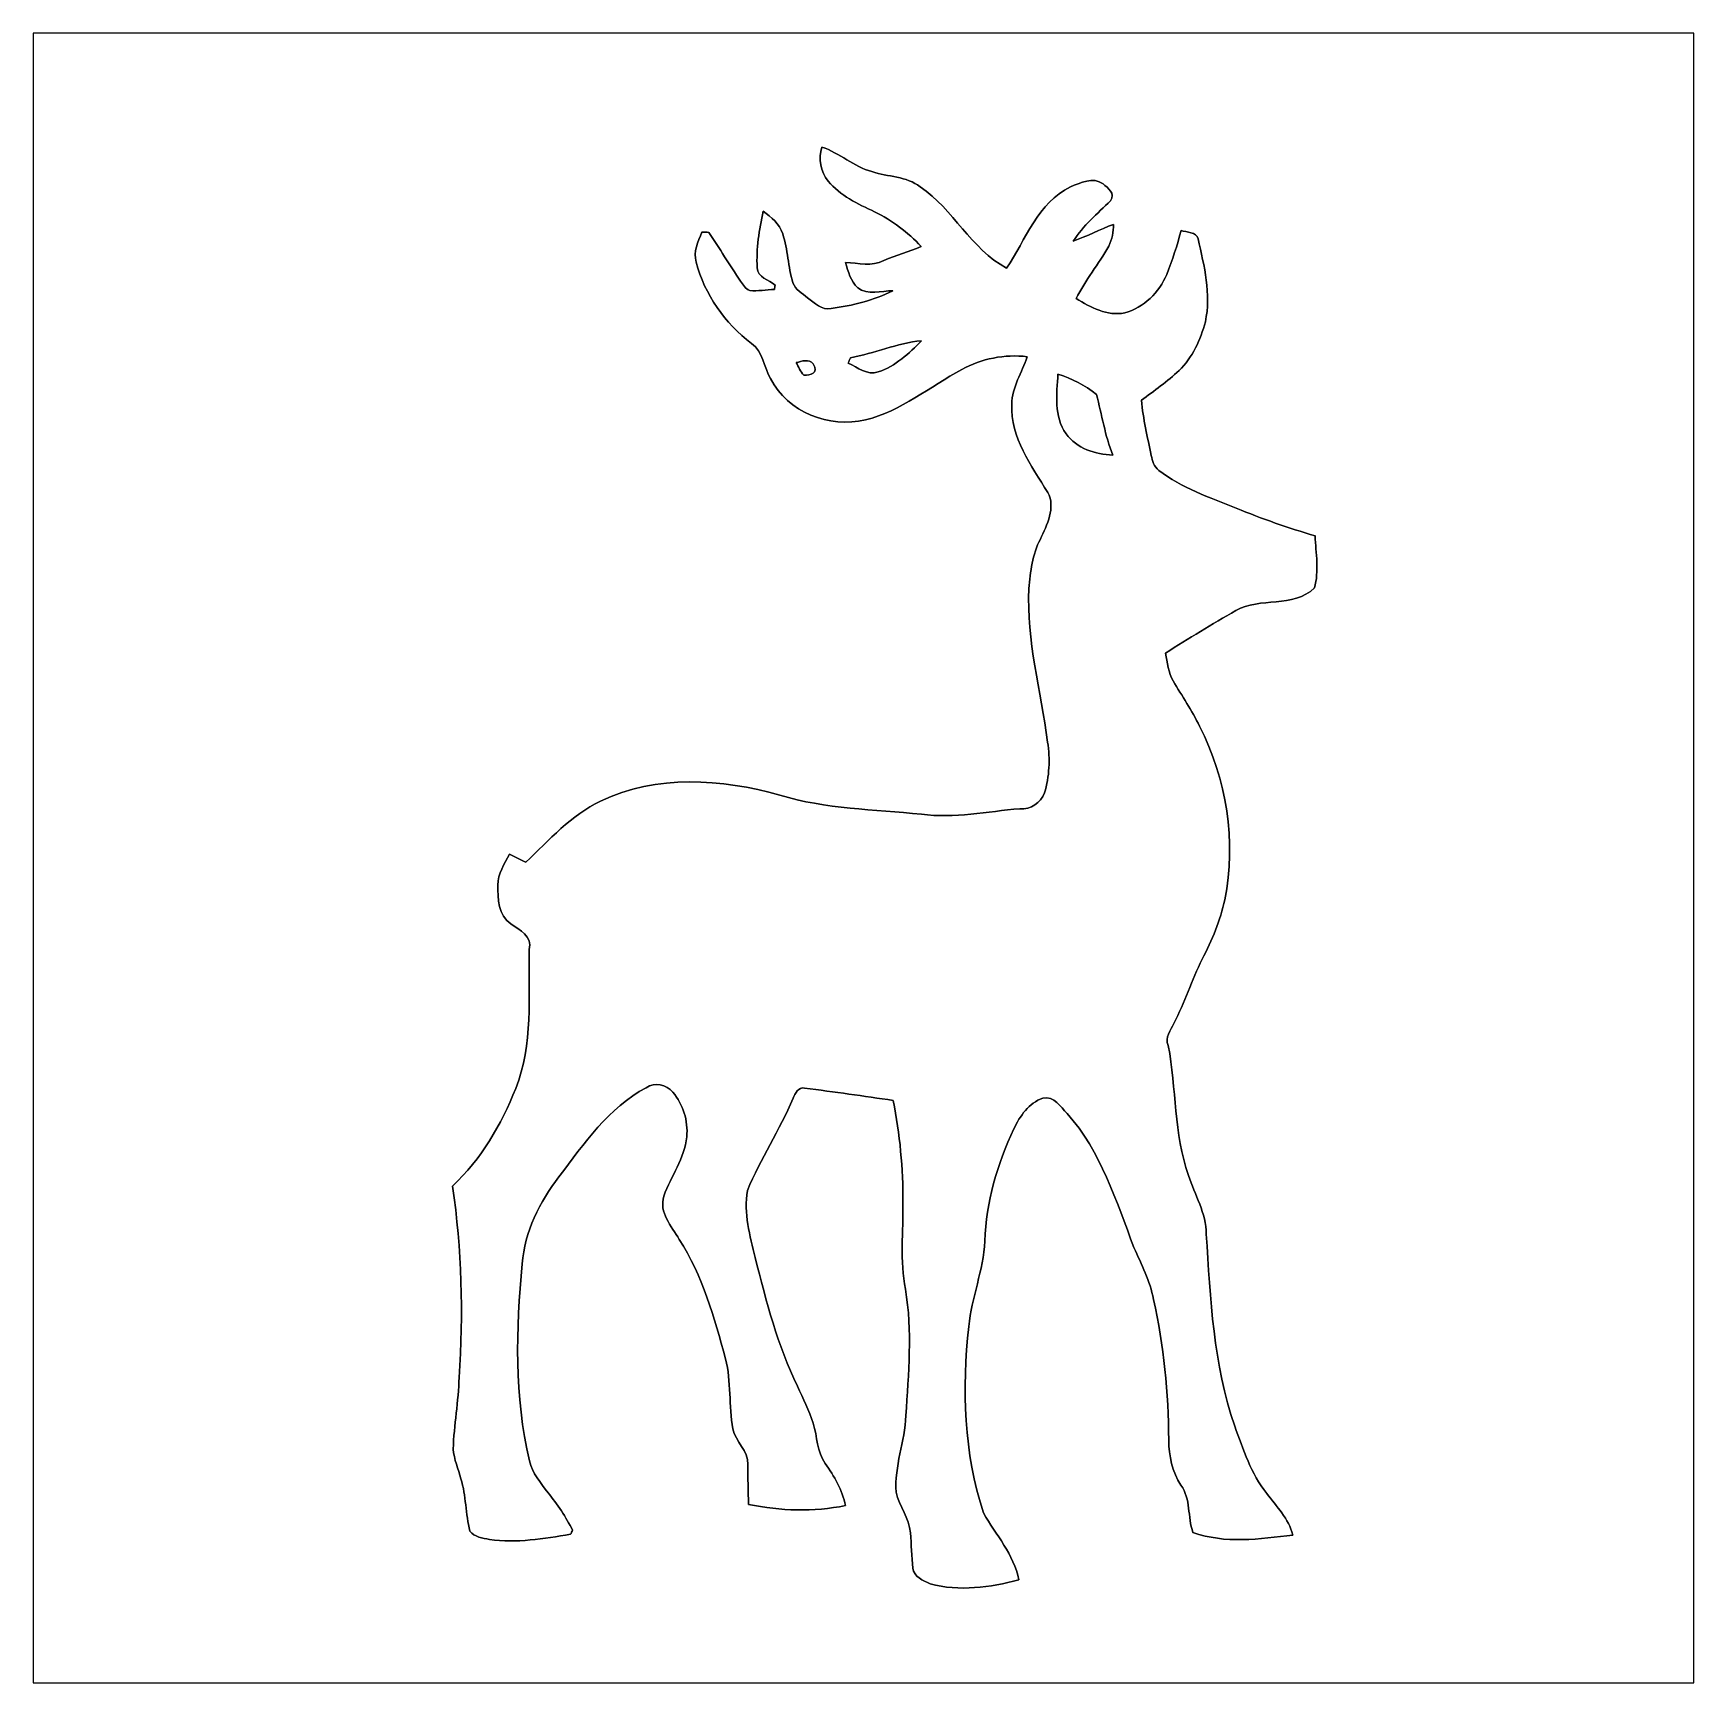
# Model space of a CAD drawing. Header units: centimetres. Extents: x -16.8 to 16.8, y -16.7 to 16.7.
import ezdxf

# ---------------------------------------------------------------- set-up
doc = ezdxf.new("R2010")
doc.units = ezdxf.units.CM
doc.header["$MEASUREMENT"] = 0
doc.layers.add('Layer 1', color=7, linetype='Continuous')

msp = doc.modelspace()

# ---------------------------------------------------------------- linework, layer by layer
at = {"layer": 'Layer 1', "color": 7}
for points, knots in [([(-16.77458, 16.66875), (-16.77458, 16.66875), (16.77458, 16.66875), (16.77458, 16.66875), (16.77458, 16.66875), (16.77458, 16.66875), (16.77458, -16.66875), (16.77458, -16.66875), (16.77458, -16.66875), (16.77458, -16.66875), (-16.77458, -16.66875), (-16.77458, -16.66875), (-16.77458, -16.66875), (-16.77458, -16.66875), (-16.77458, 16.66875), (-16.77458, 16.66875), (-16.77458, 16.66875), (-16.77458, 16.66875), (-16.77458, 16.66875), (-16.77458, 16.66875)], [0, 0, 0, 0, 0.16666667, 0.16666667, 0.16666667, 0.16666667, 0.33333333, 0.33333333, 0.33333333, 0.33333333, 0.5, 0.5, 0.5, 0.5, 0.66666667, 0.66666667, 0.66666667, 0.66666667, 1, 1, 1, 1]), ([(-0.84173, 14.36652), (-0.91193, 14.13369), (-0.87171, 13.86911), (-0.71367, 13.67931), (-0.71367, 13.67931), (-0.46919, 13.38721), (-0.11571, 13.21858), (0.22331, 13.06019), (0.22331, 13.06019), (0.5775, 12.88768), (0.895, 12.64497), (1.16487, 12.35851), (1.16487, 12.35851), (0.91687, 12.25374), (0.65546, 12.18283), (0.40887, 12.07488), (0.40887, 12.07488), (0.17216, 11.93976), (-0.10689, 12.03219), (-0.36089, 12.0329), (-0.36089, 12.0329), (-0.30762, 11.85298), (-0.26035, 11.65719), (-0.11783, 11.52349), (-0.11783, 11.52349), (0.08431, 11.36191), (0.36089, 11.46739), (0.59478, 11.46246), (0.59478, 11.46246), (0.20391, 11.2716), (-0.22331, 11.15942), (-0.6537, 11.10686), (-0.6537, 11.10686), (-0.85055, 11.06099), (-0.98637, 11.22504), (-1.13136, 11.31923), (-1.13136, 11.31923), (-1.23543, 11.41307), (-1.38042, 11.48362), (-1.42452, 11.6265), (-1.42452, 11.6265), (-1.52682, 11.94929), (-1.52788, 12.29536), (-1.63195, 12.6171), (-1.63195, 12.6171), (-1.6951, 12.81571), (-1.86267, 12.95153), (-2.02424, 13.07042), (-2.02424, 13.07042), (-2.10996, 12.69682), (-2.16853, 12.313), (-2.14736, 11.92847), (-2.14736, 11.92847), (-2.13924, 11.73551), (-1.91453, 11.68188), (-1.78541, 11.57676), (-1.78541, 11.57676), (-1.78823, 11.55559), (-1.79458, 11.5129), (-1.7974, 11.49138), (-1.7974, 11.49138), (-1.96497, 11.48397), (-2.13325, 11.45293), (-2.29976, 11.46739), (-2.29976, 11.46739), (-2.38407, 11.50479), (-2.43487, 11.58734), (-2.48744, 11.6586), (-2.48744, 11.6586), (-2.70051, 11.98704), (-2.91112, 12.31688), (-3.12561, 12.64426), (-3.12561, 12.64426), (-3.17288, 12.64567), (-3.2198, 12.64673), (-3.26637, 12.64779), (-3.26637, 12.64779), (-3.34469, 12.45588), (-3.44064, 12.2555), (-3.37785, 12.04172), (-3.37785, 12.04172), (-3.21557, 11.38555), (-2.79576, 10.80946), (-2.26483, 10.39883), (-2.26483, 10.39883), (-2.02459, 10.23585), (-2.01542, 9.92258), (-1.87819, 9.68834), (-1.87819, 9.68834), (-1.53529, 9.00712), (-0.68756, 8.68468), (0.03739, 8.85578), (0.03739, 8.85578), (0.76341, 9.02829), (1.33703, 9.52853), (1.98437, 9.87002), (1.98437, 9.87002), (2.38725, 10.09191), (2.84974, 10.18681), (3.3087, 10.13001), (3.3087, 10.13001), (3.20287, 9.8104), (2.99649, 9.519), (2.99791, 9.16975), (2.99791, 9.16975), (2.96862, 8.49348), (3.38737, 7.93468), (3.72145, 7.38822), (3.72145, 7.38822), (3.88937, 7.07743), (3.70522, 6.72782), (3.57293, 6.44278), (3.57293, 6.44278), (3.41312, 6.13551), (3.37256, 5.78485), (3.34292, 5.44477), (3.34292, 5.44477), (3.28683, 4.39385), (3.58881, 3.37503), (3.72004, 2.34174), (3.72004, 2.34174), (3.77296, 1.9999), (3.75638, 1.64536), (3.65584, 1.31374), (3.65584, 1.31374), (3.57646, 1.12007), (3.37996, 0.96802), (3.16018, 0.99589), (3.16018, 0.99589), (2.49873, 0.94121), (1.83515, 0.79375), (1.17016, 0.88406), (1.17016, 0.88406), (0.21308, 0.98249), (-0.76306, 0.98989), (-1.69157, 1.26929), (-1.69157, 1.26929), (-2.86526, 1.60267), (-4.1843, 1.68839), (-5.31036, 1.14794), (-5.31036, 1.14794), (-5.91397, 0.87136), (-6.34506, 0.35525), (-6.82519, -0.08326), (-6.82519, -0.08326), (-6.93349, -0.02963), (-7.04109, 0.02434), (-7.15045, 0.07514), (-7.15045, 0.07514), (-7.25629, -0.12065), (-7.39105, -0.31503), (-7.38752, -0.54786), (-7.38752, -0.54786), (-7.39281, -0.8195), (-7.37517, -1.1617), (-7.12576, -1.3335), (-7.12576, -1.3335), (-6.94655, -1.45344), (-6.68126, -1.57692), (-6.75605, -1.85067), (-6.75605, -1.85067), (-6.76698, -2.78553), (-6.67244, -3.76873), (-7.02557, -4.65808), (-7.02557, -4.65808), (-7.31696, -5.38939), (-7.72407, -6.08577), (-8.30121, -6.62905), (-8.30121, -6.62905), (-8.11495, -7.90857), (-8.08567, -9.20538), (-8.16822, -10.49549), (-8.16822, -10.49549), (-8.18656, -10.98056), (-8.26946, -11.46069), (-8.29134, -11.94576), (-8.29134, -11.94576), (-8.27229, -12.15214), (-8.18762, -12.34581), (-8.13329, -12.54443), (-8.13329, -12.54443), (-8.02605, -12.88803), (-8.04298, -13.25668), (-7.95091, -13.60311), (-7.95091, -13.60311), (-7.85883, -13.72164), (-7.69514, -13.74704), (-7.55721, -13.77033), (-7.55721, -13.77033), (-7.01005, -13.85182), (-6.4583, -13.75481), (-5.9182, -13.66767), (-5.9182, -13.66767), (-5.90762, -13.64721), (-5.88645, -13.60699), (-5.87587, -13.58688), (-5.87587, -13.58688), (-6.01486, -13.31771), (-6.17855, -13.06124), (-6.37293, -12.82912), (-6.37293, -12.82912), (-6.5218, -12.63086), (-6.69219, -12.43118), (-6.74723, -12.18389), (-6.74723, -12.18389), (-7.05803, -10.88178), (-7.02204, -9.52535), (-6.89575, -8.20173), (-6.89575, -8.20173), (-6.84601, -7.55156), (-6.54156, -6.95254), (-6.15209, -6.44066), (-6.15209, -6.44066), (-5.64762, -5.77039), (-5.14703, -5.0486), (-4.39032, -4.64185), (-4.39032, -4.64185), (-4.21922, -4.52226), (-3.97933, -4.57835), (-3.85304, -4.73498), (-3.85304, -4.73498), (-3.64243, -4.9784), (-3.54118, -5.31178), (-3.57082, -5.63174), (-3.57082, -5.63174), (-3.61139, -6.07307), (-3.89008, -6.42655), (-4.03296, -6.83154), (-4.03296, -6.83154), (-4.13949, -7.16703), (-3.87526, -7.44185), (-3.72357, -7.70819), (-3.72357, -7.70819), (-3.24767, -8.43915), (-3.02119, -9.2904), (-2.78553, -10.12014), (-2.78553, -10.12014), (-2.67335, -10.58474), (-2.7178, -11.06805), (-2.64125, -11.53795), (-2.64125, -11.53795), (-2.58798, -11.79618), (-2.31704, -11.97998), (-2.33574, -12.25656), (-2.33574, -12.25656), (-2.33468, -12.52502), (-2.33398, -12.79419), (-2.32022, -13.06336), (-2.32022, -13.06336), (-1.6764, -13.19953), (-1.0093, -13.2147), (-0.36266, -13.08735), (-0.36266, -13.08735), (-0.43109, -12.7762), (-0.58773, -12.49186), (-0.77364, -12.23645), (-0.77364, -12.23645), (-0.94615, -12.00009), (-0.92922, -11.69247), (-1.01706, -11.42436), (-1.01706, -11.42436), (-1.09996, -11.16683), (-1.2252, -10.92553), (-1.33138, -10.67717), (-1.33138, -10.67717), (-1.73849, -9.85591), (-1.96391, -8.96091), (-2.18793, -8.07614), (-2.18793, -8.07614), (-2.29341, -7.63517), (-2.42711, -7.17762), (-2.34527, -6.72112), (-2.34527, -6.72112), (-2.07927, -6.07977), (-1.69228, -5.49522), (-1.42169, -4.85528), (-1.42169, -4.85528), (-1.37724, -4.76038), (-1.32045, -4.61963), (-1.18886, -4.65138), (-1.18886, -4.65138), (-0.59161, -4.72793), (0.00529, -4.81224), (0.60149, -4.90008), (0.60149, -4.90008), (0.73131, -5.58094), (0.80539, -6.2738), (0.79516, -6.96736), (0.79516, -6.96736), (0.80716, -7.54944), (0.73272, -8.13858), (0.84737, -8.71537), (0.84737, -8.71537), (0.99131, -9.56098), (0.90911, -10.42), (0.85725, -11.26984), (0.85725, -11.26984), (0.83714, -11.79301), (0.62018, -12.29219), (0.65934, -12.81924), (0.65934, -12.81924), (0.72249, -13.10499), (0.92922, -13.34064), (0.94756, -13.63945), (0.94756, -13.63945), (0.97084, -13.87651), (0.97014, -14.1157), (0.99695, -14.35347), (0.99695, -14.35347), (1.01953, -14.52598), (1.20756, -14.60112), (1.34479, -14.66921), (1.34479, -14.66921), (1.93393, -14.82478), (2.55834, -14.74646), (3.13761, -14.5856), (3.13761, -14.5856), (3.03953, -14.07372), (2.67476, -13.67684), (2.4257, -13.23693), (2.4257, -13.23693), (2.02494, -12.02655), (1.98861, -10.7255), (2.12513, -9.46679), (2.12513, -9.46679), (2.18405, -8.88259), (2.42535, -8.33261), (2.45039, -7.74347), (2.45039, -7.74347), (2.47791, -6.95501), (2.7051, -6.1849), (3.03883, -5.47405), (3.03883, -5.47405), (3.15912, -5.213), (3.34222, -4.95582), (3.62091, -4.85105), (3.62091, -4.85105), (3.85057, -4.80766), (3.97863, -5.02708), (4.11339, -5.16502), (4.11339, -5.16502), (4.80095, -5.9309), (5.10152, -6.93244), (5.46488, -7.87188), (5.46488, -7.87188), (5.61763, -8.21302), (5.78591, -8.55063), (5.85964, -8.92034), (5.85964, -8.92034), (6.06354, -9.85308), (6.16514, -10.80946), (6.16585, -11.76479), (6.16585, -11.76479), (6.16902, -12.08334), (6.23852, -12.40508), (6.41421, -12.67566), (6.41421, -12.67566), (6.61599, -12.95329), (6.54332, -13.31877), (6.65656, -13.62816), (6.65656, -13.62816), (7.29862, -13.86628), (8.01052, -13.76504), (8.67481, -13.68213), (8.67481, -13.68213), (8.58979, -13.35017), (8.34461, -13.10746), (8.14705, -12.84111), (8.14705, -12.84111), (7.82814, -12.44388), (7.67151, -11.9507), (7.50041, -11.47904), (7.50041, -11.47904), (7.07214, -10.23373), (7.00546, -8.90482), (6.92538, -7.60166), (6.92538, -7.60166), (6.92256, -7.17444), (6.69396, -6.80932), (6.56484, -6.41632), (6.56484, -6.41632), (6.2678, -5.57071), (6.32425, -4.66125), (6.15738, -3.7906), (6.15738, -3.7906), (6.08012, -3.62373), (6.20748, -3.48439), (6.26745, -3.34186), (6.26745, -3.34186), (6.48935, -2.92382), (6.63293, -2.47086), (6.84071, -2.04682), (6.84071, -2.04682), (7.04144, -1.66546), (7.21042, -1.26541), (7.29968, -0.84208), (7.29968, -0.84208), (7.53992, 0.33796), (7.33143, 1.59244), (6.78991, 2.66277), (6.78991, 2.66277), (6.6361, 2.98133), (6.43326, 3.27201), (6.25934, 3.57893), (6.25934, 3.57893), (6.15139, 3.74579), (6.14327, 3.95041), (6.10306, 4.13879), (6.10306, 4.13879), (6.5659, 4.44218), (7.04321, 4.72334), (7.52157, 5.00168), (7.52157, 5.00168), (8.01335, 5.27791), (8.67904, 5.04966), (9.11154, 5.45782), (9.11154, 5.45782), (9.20538, 5.79614), (9.13906, 6.16162), (9.12424, 6.5091), (9.12424, 6.5091), (8.58379, 6.66997), (8.05074, 6.85624), (7.52898, 7.07037), (7.52898, 7.07037), (6.98994, 7.28557), (6.42937, 7.47712), (5.96336, 7.83343), (5.96336, 7.83343), (5.86846, 7.90504), (5.83882, 8.02675), (5.81237, 8.13611), (5.81237, 8.13611), (5.73687, 8.50547), (5.65079, 8.87448), (5.61481, 9.25054), (5.61481, 9.25054), (5.87516, 9.44245), (6.13692, 9.63366), (6.37716, 9.85132), (6.37716, 9.85132), (6.64633, 10.11802), (6.81179, 10.47432), (6.90633, 10.83698), (6.90633, 10.83698), (7.02839, 11.39578), (6.88446, 11.96693), (6.75922, 12.51126), (6.75922, 12.51126), (6.73029, 12.66084), (6.51969, 12.63826), (6.41914, 12.68307), (6.41914, 12.68307), (6.33589, 12.38285), (6.24276, 12.08476), (6.12846, 11.79477), (6.12846, 11.79477), (5.97323, 11.43353), (5.6642, 11.11956), (5.27791, 11.01796), (5.27791, 11.01796), (4.92266, 10.94422), (4.58999, 11.13049), (4.29719, 11.30406), (4.29719, 11.30406), (4.48028, 11.67941), (4.75403, 12.00079), (4.95441, 12.36627), (4.95441, 12.36627), (5.02602, 12.50103), (5.05354, 12.65414), (5.05072, 12.80583), (5.05072, 12.80583), (4.77379, 12.70388), (4.51379, 12.56242), (4.23545, 12.46434), (4.23545, 12.46434), (4.43971, 12.77973), (4.72546, 13.0235), (4.99145, 13.28314), (4.99145, 13.28314), (5.09905, 13.42954), (4.93642, 13.5449), (4.84011, 13.62216), (4.84011, 13.62216), (4.63832, 13.77491), (4.38115, 13.64262), (4.18112, 13.56395), (4.18112, 13.56395), (3.52143, 13.24469), (3.27695, 12.49327), (2.89137, 11.92107), (2.89137, 11.92107), (2.16429, 12.30806), (1.81892, 13.1124), (1.14582, 13.56254), (1.14582, 13.56254), (0.86677, 13.78232), (0.49354, 13.7608), (0.17039, 13.87087), (0.17039, 13.87087), (-0.1972, 13.96965), (-0.48048, 14.25046), (-0.84173, 14.36652)], [0, 0, 0, 0, 0.00787402, 0.00787402, 0.00787402, 0.00787402, 0.01574803, 0.01574803, 0.01574803, 0.01574803, 0.02362205, 0.02362205, 0.02362205, 0.02362205, 0.03149606, 0.03149606, 0.03149606, 0.03149606, 0.03937008, 0.03937008, 0.03937008, 0.03937008, 0.04724409, 0.04724409, 0.04724409, 0.04724409, 0.05511811, 0.05511811, 0.05511811, 0.05511811, 0.06299213, 0.06299213, 0.06299213, 0.06299213, 0.07086614, 0.07086614, 0.07086614, 0.07086614, 0.07874016, 0.07874016, 0.07874016, 0.07874016, 0.08661417, 0.08661417, 0.08661417, 0.08661417, 0.09448819, 0.09448819, 0.09448819, 0.09448819, 0.1023622, 0.1023622, 0.1023622, 0.1023622, 0.11023622, 0.11023622, 0.11023622, 0.11023622, 0.11811024, 0.11811024, 0.11811024, 0.11811024, 0.12598425, 0.12598425, 0.12598425, 0.12598425, 0.13385827, 0.13385827, 0.13385827, 0.13385827, 0.14173228, 0.14173228, 0.14173228, 0.14173228, 0.1496063, 0.1496063, 0.1496063, 0.1496063, 0.15748031, 0.15748031, 0.15748031, 0.15748031, 0.16535433, 0.16535433, 0.16535433, 0.16535433, 0.17322835, 0.17322835, 0.17322835, 0.17322835, 0.18110236, 0.18110236, 0.18110236, 0.18110236, 0.18897638, 0.18897638, 0.18897638, 0.18897638, 0.19685039, 0.19685039, 0.19685039, 0.19685039, 0.20472441, 0.20472441, 0.20472441, 0.20472441, 0.21259843, 0.21259843, 0.21259843, 0.21259843, 0.22047244, 0.22047244, 0.22047244, 0.22047244, 0.22834646, 0.22834646, 0.22834646, 0.22834646, 0.23622047, 0.23622047, 0.23622047, 0.23622047, 0.24409449, 0.24409449, 0.24409449, 0.24409449, 0.2519685, 0.2519685, 0.2519685, 0.2519685, 0.25984252, 0.25984252, 0.25984252, 0.25984252, 0.26771654, 0.26771654, 0.26771654, 0.26771654, 0.27559055, 0.27559055, 0.27559055, 0.27559055, 0.28346457, 0.28346457, 0.28346457, 0.28346457, 0.29133858, 0.29133858, 0.29133858, 0.29133858, 0.2992126, 0.2992126, 0.2992126, 0.2992126, 0.30708661, 0.30708661, 0.30708661, 0.30708661, 0.31496063, 0.31496063, 0.31496063, 0.31496063, 0.32283465, 0.32283465, 0.32283465, 0.32283465, 0.33070866, 0.33070866, 0.33070866, 0.33070866, 0.33858268, 0.33858268, 0.33858268, 0.33858268, 0.34645669, 0.34645669, 0.34645669, 0.34645669, 0.35433071, 0.35433071, 0.35433071, 0.35433071, 0.36220472, 0.36220472, 0.36220472, 0.36220472, 0.37007874, 0.37007874, 0.37007874, 0.37007874, 0.37795276, 0.37795276, 0.37795276, 0.37795276, 0.38582677, 0.38582677, 0.38582677, 0.38582677, 0.39370079, 0.39370079, 0.39370079, 0.39370079, 0.4015748, 0.4015748, 0.4015748, 0.4015748, 0.40944882, 0.40944882, 0.40944882, 0.40944882, 0.41732283, 0.41732283, 0.41732283, 0.41732283, 0.42519685, 0.42519685, 0.42519685, 0.42519685, 0.43307087, 0.43307087, 0.43307087, 0.43307087, 0.44094488, 0.44094488, 0.44094488, 0.44094488, 0.4488189, 0.4488189, 0.4488189, 0.4488189, 0.45669291, 0.45669291, 0.45669291, 0.45669291, 0.46456693, 0.46456693, 0.46456693, 0.46456693, 0.47244094, 0.47244094, 0.47244094, 0.47244094, 0.48031496, 0.48031496, 0.48031496, 0.48031496, 0.48818898, 0.48818898, 0.48818898, 0.48818898, 0.49606299, 0.49606299, 0.49606299, 0.49606299, 0.50393701, 0.50393701, 0.50393701, 0.50393701, 0.51181102, 0.51181102, 0.51181102, 0.51181102, 0.51968504, 0.51968504, 0.51968504, 0.51968504, 0.52755906, 0.52755906, 0.52755906, 0.52755906, 0.53543307, 0.53543307, 0.53543307, 0.53543307, 0.54330709, 0.54330709, 0.54330709, 0.54330709, 0.5511811, 0.5511811, 0.5511811, 0.5511811, 0.55905512, 0.55905512, 0.55905512, 0.55905512, 0.56692913, 0.56692913, 0.56692913, 0.56692913, 0.57480315, 0.57480315, 0.57480315, 0.57480315, 0.58267717, 0.58267717, 0.58267717, 0.58267717, 0.59055118, 0.59055118, 0.59055118, 0.59055118, 0.5984252, 0.5984252, 0.5984252, 0.5984252, 0.60629921, 0.60629921, 0.60629921, 0.60629921, 0.61417323, 0.61417323, 0.61417323, 0.61417323, 0.62204724, 0.62204724, 0.62204724, 0.62204724, 0.62992126, 0.62992126, 0.62992126, 0.62992126, 0.63779528, 0.63779528, 0.63779528, 0.63779528, 0.64566929, 0.64566929, 0.64566929, 0.64566929, 0.65354331, 0.65354331, 0.65354331, 0.65354331, 0.66141732, 0.66141732, 0.66141732, 0.66141732, 0.66929134, 0.66929134, 0.66929134, 0.66929134, 0.67716535, 0.67716535, 0.67716535, 0.67716535, 0.68503937, 0.68503937, 0.68503937, 0.68503937, 0.69291339, 0.69291339, 0.69291339, 0.69291339, 0.7007874, 0.7007874, 0.7007874, 0.7007874, 0.70866142, 0.70866142, 0.70866142, 0.70866142, 0.71653543, 0.71653543, 0.71653543, 0.71653543, 0.72440945, 0.72440945, 0.72440945, 0.72440945, 0.73228346, 0.73228346, 0.73228346, 0.73228346, 0.74015748, 0.74015748, 0.74015748, 0.74015748, 0.7480315, 0.7480315, 0.7480315, 0.7480315, 0.75590551, 0.75590551, 0.75590551, 0.75590551, 0.76377953, 0.76377953, 0.76377953, 0.76377953, 0.77165354, 0.77165354, 0.77165354, 0.77165354, 0.77952756, 0.77952756, 0.77952756, 0.77952756, 0.78740157, 0.78740157, 0.78740157, 0.78740157, 0.79527559, 0.79527559, 0.79527559, 0.79527559, 0.80314961, 0.80314961, 0.80314961, 0.80314961, 0.81102362, 0.81102362, 0.81102362, 0.81102362, 0.81889764, 0.81889764, 0.81889764, 0.81889764, 0.82677165, 0.82677165, 0.82677165, 0.82677165, 0.83464567, 0.83464567, 0.83464567, 0.83464567, 0.84251969, 0.84251969, 0.84251969, 0.84251969, 0.8503937, 0.8503937, 0.8503937, 0.8503937, 0.85826772, 0.85826772, 0.85826772, 0.85826772, 0.86614173, 0.86614173, 0.86614173, 0.86614173, 0.87401575, 0.87401575, 0.87401575, 0.87401575, 0.88188976, 0.88188976, 0.88188976, 0.88188976, 0.88976378, 0.88976378, 0.88976378, 0.88976378, 0.8976378, 0.8976378, 0.8976378, 0.8976378, 0.90551181, 0.90551181, 0.90551181, 0.90551181, 0.91338583, 0.91338583, 0.91338583, 0.91338583, 0.92125984, 0.92125984, 0.92125984, 0.92125984, 0.92913386, 0.92913386, 0.92913386, 0.92913386, 0.93700787, 0.93700787, 0.93700787, 0.93700787, 0.94488189, 0.94488189, 0.94488189, 0.94488189, 0.95275591, 0.95275591, 0.95275591, 0.95275591, 0.96062992, 0.96062992, 0.96062992, 0.96062992, 0.96850394, 0.96850394, 0.96850394, 0.96850394, 0.97637795, 0.97637795, 0.97637795, 0.97637795, 0.98425197, 0.98425197, 0.98425197, 0.98425197, 1, 1, 1, 1]), ([(-0.26494, 10.10673), (0.21943, 10.1981), (0.67769, 10.40342), (1.16981, 10.45386), (1.16981, 10.45386), (0.92216, 10.19845), (0.64523, 9.93528), (0.29916, 9.82521), (0.29916, 9.82521), (0.07267, 9.75007), (-0.11853, 9.90812), (-0.30727, 10.00196), (-0.30727, 10.00196), (-0.29351, 10.03723), (-0.2794, 10.07181), (-0.26494, 10.10673)], [0, 0, 0, 0, 0.2, 0.2, 0.2, 0.2, 0.4, 0.4, 0.4, 0.4, 0.6, 0.6, 0.6, 0.6, 1, 1, 1, 1]), ([(-1.35714, 10.01113), (-1.24531, 10.04252), (-1.10702, 10.09332), (-1.01706, 9.98749), (-1.01706, 9.98749), (-0.89958, 9.79593), (-1.0728, 9.74407), (-1.20544, 9.76101), (-1.20544, 9.76101), (-1.27741, 9.82945), (-1.3141, 9.92399), (-1.35714, 10.01113)], [0, 0, 0, 0, 0.25, 0.25, 0.25, 0.25, 0.5, 0.5, 0.5, 0.5, 1, 1, 1, 1]), ([(3.92889, 9.78076), (4.20617, 9.68869), (4.48204, 9.55675), (4.70429, 9.36731), (4.70429, 9.36731), (4.82, 8.95985), (4.87751, 8.53616), (5.03696, 8.14035), (5.03696, 8.14035), (4.68348, 8.15834), (4.30777, 8.2737), (4.09187, 8.57356), (4.09187, 8.57356), (3.84281, 8.92528), (3.90454, 9.37683), (3.92889, 9.78076)], [0, 0, 0, 0, 0.2, 0.2, 0.2, 0.2, 0.4, 0.4, 0.4, 0.4, 0.6, 0.6, 0.6, 0.6, 1, 1, 1, 1])]:
    msp.add_open_spline(points, degree=3, knots=knots, dxfattribs=at)
at = {"layer": 'Layer 1', "color": 251}
for points, knots in [([(-0.84173, 14.36652), (-0.48048, 14.25046), (-0.1972, 13.96965), (0.17039, 13.87087), (0.17039, 13.87087), (0.49354, 13.7608), (0.86677, 13.78232), (1.14582, 13.56254), (1.14582, 13.56254), (1.81892, 13.1124), (2.16429, 12.30806), (2.89137, 11.92107), (2.89137, 11.92107), (3.27695, 12.49327), (3.52143, 13.24469), (4.18112, 13.56395), (4.18112, 13.56395), (4.38115, 13.64262), (4.63832, 13.77491), (4.84011, 13.62216), (4.84011, 13.62216), (4.93642, 13.5449), (5.09905, 13.42954), (4.99145, 13.28314), (4.99145, 13.28314), (4.72546, 13.0235), (4.43971, 12.77973), (4.23545, 12.46434), (4.23545, 12.46434), (4.51379, 12.56242), (4.77379, 12.70388), (5.05072, 12.80583), (5.05072, 12.80583), (5.05354, 12.65414), (5.02602, 12.50103), (4.95441, 12.36627), (4.95441, 12.36627), (4.75403, 12.00079), (4.48028, 11.67941), (4.29719, 11.30406), (4.29719, 11.30406), (4.58999, 11.13049), (4.92266, 10.94422), (5.27791, 11.01796), (5.27791, 11.01796), (5.6642, 11.11956), (5.97323, 11.43353), (6.12846, 11.79477), (6.12846, 11.79477), (6.24276, 12.08476), (6.33589, 12.38285), (6.41914, 12.68307), (6.41914, 12.68307), (6.51969, 12.63826), (6.73029, 12.66084), (6.75922, 12.51126), (6.75922, 12.51126), (6.88446, 11.96693), (7.02839, 11.39578), (6.90633, 10.83698), (6.90633, 10.83698), (6.81179, 10.47432), (6.64633, 10.11802), (6.37716, 9.85132), (6.37716, 9.85132), (6.13692, 9.63366), (5.87516, 9.44245), (5.61481, 9.25054), (5.61481, 9.25054), (5.65079, 8.87448), (5.73687, 8.50547), (5.81237, 8.13611), (5.81237, 8.13611), (5.83882, 8.02675), (5.86846, 7.90504), (5.96336, 7.83343), (5.96336, 7.83343), (6.42937, 7.47712), (6.98994, 7.28557), (7.52898, 7.07037), (7.52898, 7.07037), (8.05074, 6.85624), (8.58379, 6.66997), (9.12424, 6.5091), (9.12424, 6.5091), (9.13906, 6.16162), (9.20538, 5.79614), (9.11154, 5.45782), (9.11154, 5.45782), (8.67904, 5.04966), (8.01335, 5.27791), (7.52157, 5.00168), (7.52157, 5.00168), (7.04321, 4.72334), (6.5659, 4.44218), (6.10306, 4.13879), (6.10306, 4.13879), (6.14327, 3.95041), (6.15139, 3.74579), (6.25934, 3.57893), (6.25934, 3.57893), (6.43326, 3.27201), (6.6361, 2.98133), (6.78991, 2.66277), (6.78991, 2.66277), (7.33143, 1.59244), (7.53992, 0.33796), (7.29968, -0.84208), (7.29968, -0.84208), (7.21042, -1.26541), (7.04144, -1.66546), (6.84071, -2.04682), (6.84071, -2.04682), (6.63293, -2.47086), (6.48935, -2.92382), (6.26745, -3.34186), (6.26745, -3.34186), (6.20748, -3.48439), (6.08012, -3.62373), (6.15738, -3.7906), (6.15738, -3.7906), (6.32425, -4.66125), (6.2678, -5.57071), (6.56484, -6.41632), (6.56484, -6.41632), (6.69396, -6.80932), (6.92256, -7.17444), (6.92538, -7.60166), (6.92538, -7.60166), (7.00546, -8.90482), (7.07214, -10.23373), (7.50041, -11.47904), (7.50041, -11.47904), (7.67151, -11.9507), (7.82814, -12.44388), (8.14705, -12.84111), (8.14705, -12.84111), (8.34461, -13.10746), (8.58979, -13.35017), (8.67481, -13.68213), (8.67481, -13.68213), (8.01052, -13.76504), (7.29862, -13.86628), (6.65656, -13.62816), (6.65656, -13.62816), (6.54332, -13.31877), (6.61599, -12.95329), (6.41421, -12.67566), (6.41421, -12.67566), (6.23852, -12.40508), (6.16902, -12.08334), (6.16585, -11.76479), (6.16585, -11.76479), (6.16514, -10.80946), (6.06354, -9.85308), (5.85964, -8.92034), (5.85964, -8.92034), (5.78591, -8.55063), (5.61763, -8.21302), (5.46488, -7.87188), (5.46488, -7.87188), (5.10152, -6.93244), (4.80095, -5.9309), (4.11339, -5.16502), (4.11339, -5.16502), (3.97863, -5.02708), (3.85057, -4.80766), (3.62091, -4.85105), (3.62091, -4.85105), (3.34222, -4.95582), (3.15912, -5.213), (3.03883, -5.47405), (3.03883, -5.47405), (2.7051, -6.1849), (2.47791, -6.95501), (2.45039, -7.74347), (2.45039, -7.74347), (2.42535, -8.33261), (2.18405, -8.88259), (2.12513, -9.46679), (2.12513, -9.46679), (1.98861, -10.7255), (2.02494, -12.02655), (2.4257, -13.23693), (2.4257, -13.23693), (2.67476, -13.67684), (3.03953, -14.07372), (3.13761, -14.5856), (3.13761, -14.5856), (2.55834, -14.74646), (1.93393, -14.82478), (1.34479, -14.66921), (1.34479, -14.66921), (1.20756, -14.60112), (1.01953, -14.52598), (0.99695, -14.35347), (0.99695, -14.35347), (0.97014, -14.1157), (0.97084, -13.87651), (0.94756, -13.63945), (0.94756, -13.63945), (0.92922, -13.34064), (0.72249, -13.10499), (0.65934, -12.81924), (0.65934, -12.81924), (0.62018, -12.29219), (0.83714, -11.79301), (0.85725, -11.26984), (0.85725, -11.26984), (0.90911, -10.42), (0.99131, -9.56098), (0.84737, -8.71537), (0.84737, -8.71537), (0.73272, -8.13858), (0.80716, -7.54944), (0.79516, -6.96736), (0.79516, -6.96736), (0.80539, -6.2738), (0.73131, -5.58094), (0.60149, -4.90008), (0.60149, -4.90008), (0.00529, -4.81224), (-0.59161, -4.72793), (-1.18886, -4.65138), (-1.18886, -4.65138), (-1.32045, -4.61963), (-1.37724, -4.76038), (-1.42169, -4.85528), (-1.42169, -4.85528), (-1.69228, -5.49522), (-2.07927, -6.07977), (-2.34527, -6.72112), (-2.34527, -6.72112), (-2.42711, -7.17762), (-2.29341, -7.63517), (-2.18793, -8.07614), (-2.18793, -8.07614), (-1.96391, -8.96091), (-1.73849, -9.85591), (-1.33138, -10.67717), (-1.33138, -10.67717), (-1.2252, -10.92553), (-1.09996, -11.16683), (-1.01706, -11.42436), (-1.01706, -11.42436), (-0.92922, -11.69247), (-0.94615, -12.00009), (-0.77364, -12.23645), (-0.77364, -12.23645), (-0.58773, -12.49186), (-0.43109, -12.7762), (-0.36266, -13.08735), (-0.36266, -13.08735), (-1.0093, -13.2147), (-1.6764, -13.19953), (-2.32022, -13.06336), (-2.32022, -13.06336), (-2.33398, -12.79419), (-2.33468, -12.52502), (-2.33574, -12.25656), (-2.33574, -12.25656), (-2.31704, -11.97998), (-2.58798, -11.79618), (-2.64125, -11.53795), (-2.64125, -11.53795), (-2.7178, -11.06805), (-2.67335, -10.58474), (-2.78553, -10.12014), (-2.78553, -10.12014), (-3.02119, -9.2904), (-3.24767, -8.43915), (-3.72357, -7.70819), (-3.72357, -7.70819), (-3.87526, -7.44185), (-4.13949, -7.16703), (-4.03296, -6.83154), (-4.03296, -6.83154), (-3.89008, -6.42655), (-3.61139, -6.07307), (-3.57082, -5.63174), (-3.57082, -5.63174), (-3.54118, -5.31178), (-3.64243, -4.9784), (-3.85304, -4.73498), (-3.85304, -4.73498), (-3.97933, -4.57835), (-4.21922, -4.52226), (-4.39032, -4.64185), (-4.39032, -4.64185), (-5.14703, -5.0486), (-5.64762, -5.77039), (-6.15209, -6.44066), (-6.15209, -6.44066), (-6.54156, -6.95254), (-6.84601, -7.55156), (-6.89575, -8.20173), (-6.89575, -8.20173), (-7.02204, -9.52535), (-7.05803, -10.88178), (-6.74723, -12.18389), (-6.74723, -12.18389), (-6.69219, -12.43118), (-6.5218, -12.63086), (-6.37293, -12.82912), (-6.37293, -12.82912), (-6.17855, -13.06124), (-6.01486, -13.31771), (-5.87587, -13.58688), (-5.87587, -13.58688), (-5.88645, -13.60699), (-5.90762, -13.64721), (-5.9182, -13.66767), (-5.9182, -13.66767), (-6.4583, -13.75481), (-7.01005, -13.85182), (-7.55721, -13.77033), (-7.55721, -13.77033), (-7.69514, -13.74704), (-7.85883, -13.72164), (-7.95091, -13.60311), (-7.95091, -13.60311), (-8.04298, -13.25668), (-8.02605, -12.88803), (-8.13329, -12.54443), (-8.13329, -12.54443), (-8.18762, -12.34581), (-8.27229, -12.15214), (-8.29134, -11.94576), (-8.29134, -11.94576), (-8.26946, -11.46069), (-8.18656, -10.98056), (-8.16822, -10.49549), (-8.16822, -10.49549), (-8.08567, -9.20538), (-8.11495, -7.90857), (-8.30121, -6.62905), (-8.30121, -6.62905), (-7.72407, -6.08577), (-7.31696, -5.38939), (-7.02557, -4.65808), (-7.02557, -4.65808), (-6.67244, -3.76873), (-6.76698, -2.78553), (-6.75605, -1.85067), (-6.75605, -1.85067), (-6.68126, -1.57692), (-6.94655, -1.45344), (-7.12576, -1.3335), (-7.12576, -1.3335), (-7.37517, -1.1617), (-7.39281, -0.8195), (-7.38752, -0.54786), (-7.38752, -0.54786), (-7.39105, -0.31503), (-7.25629, -0.12065), (-7.15045, 0.07514), (-7.15045, 0.07514), (-7.04109, 0.02434), (-6.93349, -0.02963), (-6.82519, -0.08326), (-6.82519, -0.08326), (-6.34506, 0.35525), (-5.91397, 0.87136), (-5.31036, 1.14794), (-5.31036, 1.14794), (-4.1843, 1.68839), (-2.86526, 1.60267), (-1.69157, 1.26929), (-1.69157, 1.26929), (-0.76306, 0.98989), (0.21308, 0.98249), (1.17016, 0.88406), (1.17016, 0.88406), (1.83515, 0.79375), (2.49873, 0.94121), (3.16018, 0.99589), (3.16018, 0.99589), (3.37996, 0.96802), (3.57646, 1.12007), (3.65584, 1.31374), (3.65584, 1.31374), (3.75638, 1.64536), (3.77296, 1.9999), (3.72004, 2.34174), (3.72004, 2.34174), (3.58881, 3.37503), (3.28683, 4.39385), (3.34292, 5.44477), (3.34292, 5.44477), (3.37256, 5.78485), (3.41312, 6.13551), (3.57293, 6.44278), (3.57293, 6.44278), (3.70522, 6.72782), (3.88937, 7.07743), (3.72145, 7.38822), (3.72145, 7.38822), (3.38737, 7.93468), (2.96862, 8.49348), (2.99791, 9.16975), (2.99791, 9.16975), (2.99649, 9.519), (3.20287, 9.8104), (3.3087, 10.13001), (3.3087, 10.13001), (2.84974, 10.18681), (2.38725, 10.09191), (1.98437, 9.87002), (1.98437, 9.87002), (1.33703, 9.52853), (0.76341, 9.02829), (0.03739, 8.85578), (0.03739, 8.85578), (-0.68756, 8.68468), (-1.53529, 9.00712), (-1.87819, 9.68834), (-1.87819, 9.68834), (-2.01542, 9.92258), (-2.02459, 10.23585), (-2.26483, 10.39883), (-2.26483, 10.39883), (-2.79576, 10.80946), (-3.21557, 11.38555), (-3.37785, 12.04172), (-3.37785, 12.04172), (-3.44064, 12.2555), (-3.34469, 12.45588), (-3.26637, 12.64779), (-3.26637, 12.64779), (-3.2198, 12.64673), (-3.17288, 12.64567), (-3.12561, 12.64426), (-3.12561, 12.64426), (-2.91112, 12.31688), (-2.70051, 11.98704), (-2.48744, 11.6586), (-2.48744, 11.6586), (-2.43487, 11.58734), (-2.38407, 11.50479), (-2.29976, 11.46739), (-2.29976, 11.46739), (-2.13325, 11.45293), (-1.96497, 11.48397), (-1.7974, 11.49138), (-1.7974, 11.49138), (-1.79458, 11.5129), (-1.78823, 11.55559), (-1.78541, 11.57676), (-1.78541, 11.57676), (-1.91453, 11.68188), (-2.13924, 11.73551), (-2.14736, 11.92847), (-2.14736, 11.92847), (-2.16853, 12.313), (-2.10996, 12.69682), (-2.02424, 13.07042), (-2.02424, 13.07042), (-1.86267, 12.95153), (-1.6951, 12.81571), (-1.63195, 12.6171), (-1.63195, 12.6171), (-1.52788, 12.29536), (-1.52682, 11.94929), (-1.42452, 11.6265), (-1.42452, 11.6265), (-1.38042, 11.48362), (-1.23543, 11.41307), (-1.13136, 11.31923), (-1.13136, 11.31923), (-0.98637, 11.22504), (-0.85055, 11.06099), (-0.6537, 11.10686), (-0.6537, 11.10686), (-0.22331, 11.15942), (0.20391, 11.2716), (0.59478, 11.46246), (0.59478, 11.46246), (0.36089, 11.46739), (0.08431, 11.36191), (-0.11783, 11.52349), (-0.11783, 11.52349), (-0.26035, 11.65719), (-0.30762, 11.85298), (-0.36089, 12.0329), (-0.36089, 12.0329), (-0.10689, 12.03219), (0.17216, 11.93976), (0.40887, 12.07488), (0.40887, 12.07488), (0.65546, 12.18283), (0.91687, 12.25374), (1.16487, 12.35851), (1.16487, 12.35851), (0.895, 12.64497), (0.5775, 12.88768), (0.22331, 13.06019), (0.22331, 13.06019), (-0.11571, 13.21858), (-0.46919, 13.38721), (-0.71367, 13.67931), (-0.71367, 13.67931), (-0.87171, 13.86911), (-0.91193, 14.13369), (-0.84173, 14.36652), (-0.84173, 14.36652), (-0.84173, 14.36652), (-0.84173, 14.36652), (-0.84173, 14.36652)], [0, 0, 0, 0, 0.0078125, 0.0078125, 0.0078125, 0.0078125, 0.015625, 0.015625, 0.015625, 0.015625, 0.0234375, 0.0234375, 0.0234375, 0.0234375, 0.03125, 0.03125, 0.03125, 0.03125, 0.0390625, 0.0390625, 0.0390625, 0.0390625, 0.046875, 0.046875, 0.046875, 0.046875, 0.0546875, 0.0546875, 0.0546875, 0.0546875, 0.0625, 0.0625, 0.0625, 0.0625, 0.0703125, 0.0703125, 0.0703125, 0.0703125, 0.078125, 0.078125, 0.078125, 0.078125, 0.0859375, 0.0859375, 0.0859375, 0.0859375, 0.09375, 0.09375, 0.09375, 0.09375, 0.1015625, 0.1015625, 0.1015625, 0.1015625, 0.109375, 0.109375, 0.109375, 0.109375, 0.1171875, 0.1171875, 0.1171875, 0.1171875, 0.125, 0.125, 0.125, 0.125, 0.1328125, 0.1328125, 0.1328125, 0.1328125, 0.140625, 0.140625, 0.140625, 0.140625, 0.1484375, 0.1484375, 0.1484375, 0.1484375, 0.15625, 0.15625, 0.15625, 0.15625, 0.1640625, 0.1640625, 0.1640625, 0.1640625, 0.171875, 0.171875, 0.171875, 0.171875, 0.1796875, 0.1796875, 0.1796875, 0.1796875, 0.1875, 0.1875, 0.1875, 0.1875, 0.1953125, 0.1953125, 0.1953125, 0.1953125, 0.203125, 0.203125, 0.203125, 0.203125, 0.2109375, 0.2109375, 0.2109375, 0.2109375, 0.21875, 0.21875, 0.21875, 0.21875, 0.2265625, 0.2265625, 0.2265625, 0.2265625, 0.234375, 0.234375, 0.234375, 0.234375, 0.2421875, 0.2421875, 0.2421875, 0.2421875, 0.25, 0.25, 0.25, 0.25, 0.2578125, 0.2578125, 0.2578125, 0.2578125, 0.265625, 0.265625, 0.265625, 0.265625, 0.2734375, 0.2734375, 0.2734375, 0.2734375, 0.28125, 0.28125, 0.28125, 0.28125, 0.2890625, 0.2890625, 0.2890625, 0.2890625, 0.296875, 0.296875, 0.296875, 0.296875, 0.3046875, 0.3046875, 0.3046875, 0.3046875, 0.3125, 0.3125, 0.3125, 0.3125, 0.3203125, 0.3203125, 0.3203125, 0.3203125, 0.328125, 0.328125, 0.328125, 0.328125, 0.3359375, 0.3359375, 0.3359375, 0.3359375, 0.34375, 0.34375, 0.34375, 0.34375, 0.3515625, 0.3515625, 0.3515625, 0.3515625, 0.359375, 0.359375, 0.359375, 0.359375, 0.3671875, 0.3671875, 0.3671875, 0.3671875, 0.375, 0.375, 0.375, 0.375, 0.3828125, 0.3828125, 0.3828125, 0.3828125, 0.390625, 0.390625, 0.390625, 0.390625, 0.3984375, 0.3984375, 0.3984375, 0.3984375, 0.40625, 0.40625, 0.40625, 0.40625, 0.4140625, 0.4140625, 0.4140625, 0.4140625, 0.421875, 0.421875, 0.421875, 0.421875, 0.4296875, 0.4296875, 0.4296875, 0.4296875, 0.4375, 0.4375, 0.4375, 0.4375, 0.4453125, 0.4453125, 0.4453125, 0.4453125, 0.453125, 0.453125, 0.453125, 0.453125, 0.4609375, 0.4609375, 0.4609375, 0.4609375, 0.46875, 0.46875, 0.46875, 0.46875, 0.4765625, 0.4765625, 0.4765625, 0.4765625, 0.484375, 0.484375, 0.484375, 0.484375, 0.4921875, 0.4921875, 0.4921875, 0.4921875, 0.5, 0.5, 0.5, 0.5, 0.5078125, 0.5078125, 0.5078125, 0.5078125, 0.515625, 0.515625, 0.515625, 0.515625, 0.5234375, 0.5234375, 0.5234375, 0.5234375, 0.53125, 0.53125, 0.53125, 0.53125, 0.5390625, 0.5390625, 0.5390625, 0.5390625, 0.546875, 0.546875, 0.546875, 0.546875, 0.5546875, 0.5546875, 0.5546875, 0.5546875, 0.5625, 0.5625, 0.5625, 0.5625, 0.5703125, 0.5703125, 0.5703125, 0.5703125, 0.578125, 0.578125, 0.578125, 0.578125, 0.5859375, 0.5859375, 0.5859375, 0.5859375, 0.59375, 0.59375, 0.59375, 0.59375, 0.6015625, 0.6015625, 0.6015625, 0.6015625, 0.609375, 0.609375, 0.609375, 0.609375, 0.6171875, 0.6171875, 0.6171875, 0.6171875, 0.625, 0.625, 0.625, 0.625, 0.6328125, 0.6328125, 0.6328125, 0.6328125, 0.640625, 0.640625, 0.640625, 0.640625, 0.6484375, 0.6484375, 0.6484375, 0.6484375, 0.65625, 0.65625, 0.65625, 0.65625, 0.6640625, 0.6640625, 0.6640625, 0.6640625, 0.671875, 0.671875, 0.671875, 0.671875, 0.6796875, 0.6796875, 0.6796875, 0.6796875, 0.6875, 0.6875, 0.6875, 0.6875, 0.6953125, 0.6953125, 0.6953125, 0.6953125, 0.703125, 0.703125, 0.703125, 0.703125, 0.7109375, 0.7109375, 0.7109375, 0.7109375, 0.71875, 0.71875, 0.71875, 0.71875, 0.7265625, 0.7265625, 0.7265625, 0.7265625, 0.734375, 0.734375, 0.734375, 0.734375, 0.7421875, 0.7421875, 0.7421875, 0.7421875, 0.75, 0.75, 0.75, 0.75, 0.7578125, 0.7578125, 0.7578125, 0.7578125, 0.765625, 0.765625, 0.765625, 0.765625, 0.7734375, 0.7734375, 0.7734375, 0.7734375, 0.78125, 0.78125, 0.78125, 0.78125, 0.7890625, 0.7890625, 0.7890625, 0.7890625, 0.796875, 0.796875, 0.796875, 0.796875, 0.8046875, 0.8046875, 0.8046875, 0.8046875, 0.8125, 0.8125, 0.8125, 0.8125, 0.8203125, 0.8203125, 0.8203125, 0.8203125, 0.828125, 0.828125, 0.828125, 0.828125, 0.8359375, 0.8359375, 0.8359375, 0.8359375, 0.84375, 0.84375, 0.84375, 0.84375, 0.8515625, 0.8515625, 0.8515625, 0.8515625, 0.859375, 0.859375, 0.859375, 0.859375, 0.8671875, 0.8671875, 0.8671875, 0.8671875, 0.875, 0.875, 0.875, 0.875, 0.8828125, 0.8828125, 0.8828125, 0.8828125, 0.890625, 0.890625, 0.890625, 0.890625, 0.8984375, 0.8984375, 0.8984375, 0.8984375, 0.90625, 0.90625, 0.90625, 0.90625, 0.9140625, 0.9140625, 0.9140625, 0.9140625, 0.921875, 0.921875, 0.921875, 0.921875, 0.9296875, 0.9296875, 0.9296875, 0.9296875, 0.9375, 0.9375, 0.9375, 0.9375, 0.9453125, 0.9453125, 0.9453125, 0.9453125, 0.953125, 0.953125, 0.953125, 0.953125, 0.9609375, 0.9609375, 0.9609375, 0.9609375, 0.96875, 0.96875, 0.96875, 0.96875, 0.9765625, 0.9765625, 0.9765625, 0.9765625, 0.984375, 0.984375, 0.984375, 0.984375, 1, 1, 1, 1]), ([(-0.26494, 10.10673), (-0.2794, 10.07181), (-0.29351, 10.03723), (-0.30727, 10.00196), (-0.30727, 10.00196), (-0.11853, 9.90812), (0.07267, 9.75007), (0.29916, 9.82521), (0.29916, 9.82521), (0.64523, 9.93528), (0.92216, 10.19845), (1.16981, 10.45386), (1.16981, 10.45386), (0.67769, 10.40342), (0.21943, 10.1981), (-0.26494, 10.10673), (-0.26494, 10.10673), (-0.26494, 10.10673), (-0.26494, 10.10673), (-0.26494, 10.10673)], [0, 0, 0, 0, 0.16666667, 0.16666667, 0.16666667, 0.16666667, 0.33333333, 0.33333333, 0.33333333, 0.33333333, 0.5, 0.5, 0.5, 0.5, 0.66666667, 0.66666667, 0.66666667, 0.66666667, 1, 1, 1, 1]), ([(-1.35714, 10.01113), (-1.3141, 9.92399), (-1.27741, 9.82945), (-1.20544, 9.76101), (-1.20544, 9.76101), (-1.0728, 9.74407), (-0.89958, 9.79593), (-1.01706, 9.98749), (-1.01706, 9.98749), (-1.10702, 10.09332), (-1.24531, 10.04252), (-1.35714, 10.01113), (-1.35714, 10.01113), (-1.35714, 10.01113), (-1.35714, 10.01113), (-1.35714, 10.01113)], [0, 0, 0, 0, 0.2, 0.2, 0.2, 0.2, 0.4, 0.4, 0.4, 0.4, 0.6, 0.6, 0.6, 0.6, 1, 1, 1, 1]), ([(3.92889, 9.78076), (3.90454, 9.37683), (3.84281, 8.92528), (4.09187, 8.57356), (4.09187, 8.57356), (4.30777, 8.2737), (4.68348, 8.15834), (5.03696, 8.14035), (5.03696, 8.14035), (4.87751, 8.53616), (4.82, 8.95985), (4.70429, 9.36731), (4.70429, 9.36731), (4.48204, 9.55675), (4.20617, 9.68869), (3.92889, 9.78076)], [0, 0, 0, 0, 0.2, 0.2, 0.2, 0.2, 0.4, 0.4, 0.4, 0.4, 0.6, 0.6, 0.6, 0.6, 1, 1, 1, 1])]:
    msp.add_open_spline(points, degree=3, knots=knots, dxfattribs=at)

doc.saveas('drawing.dxf')
